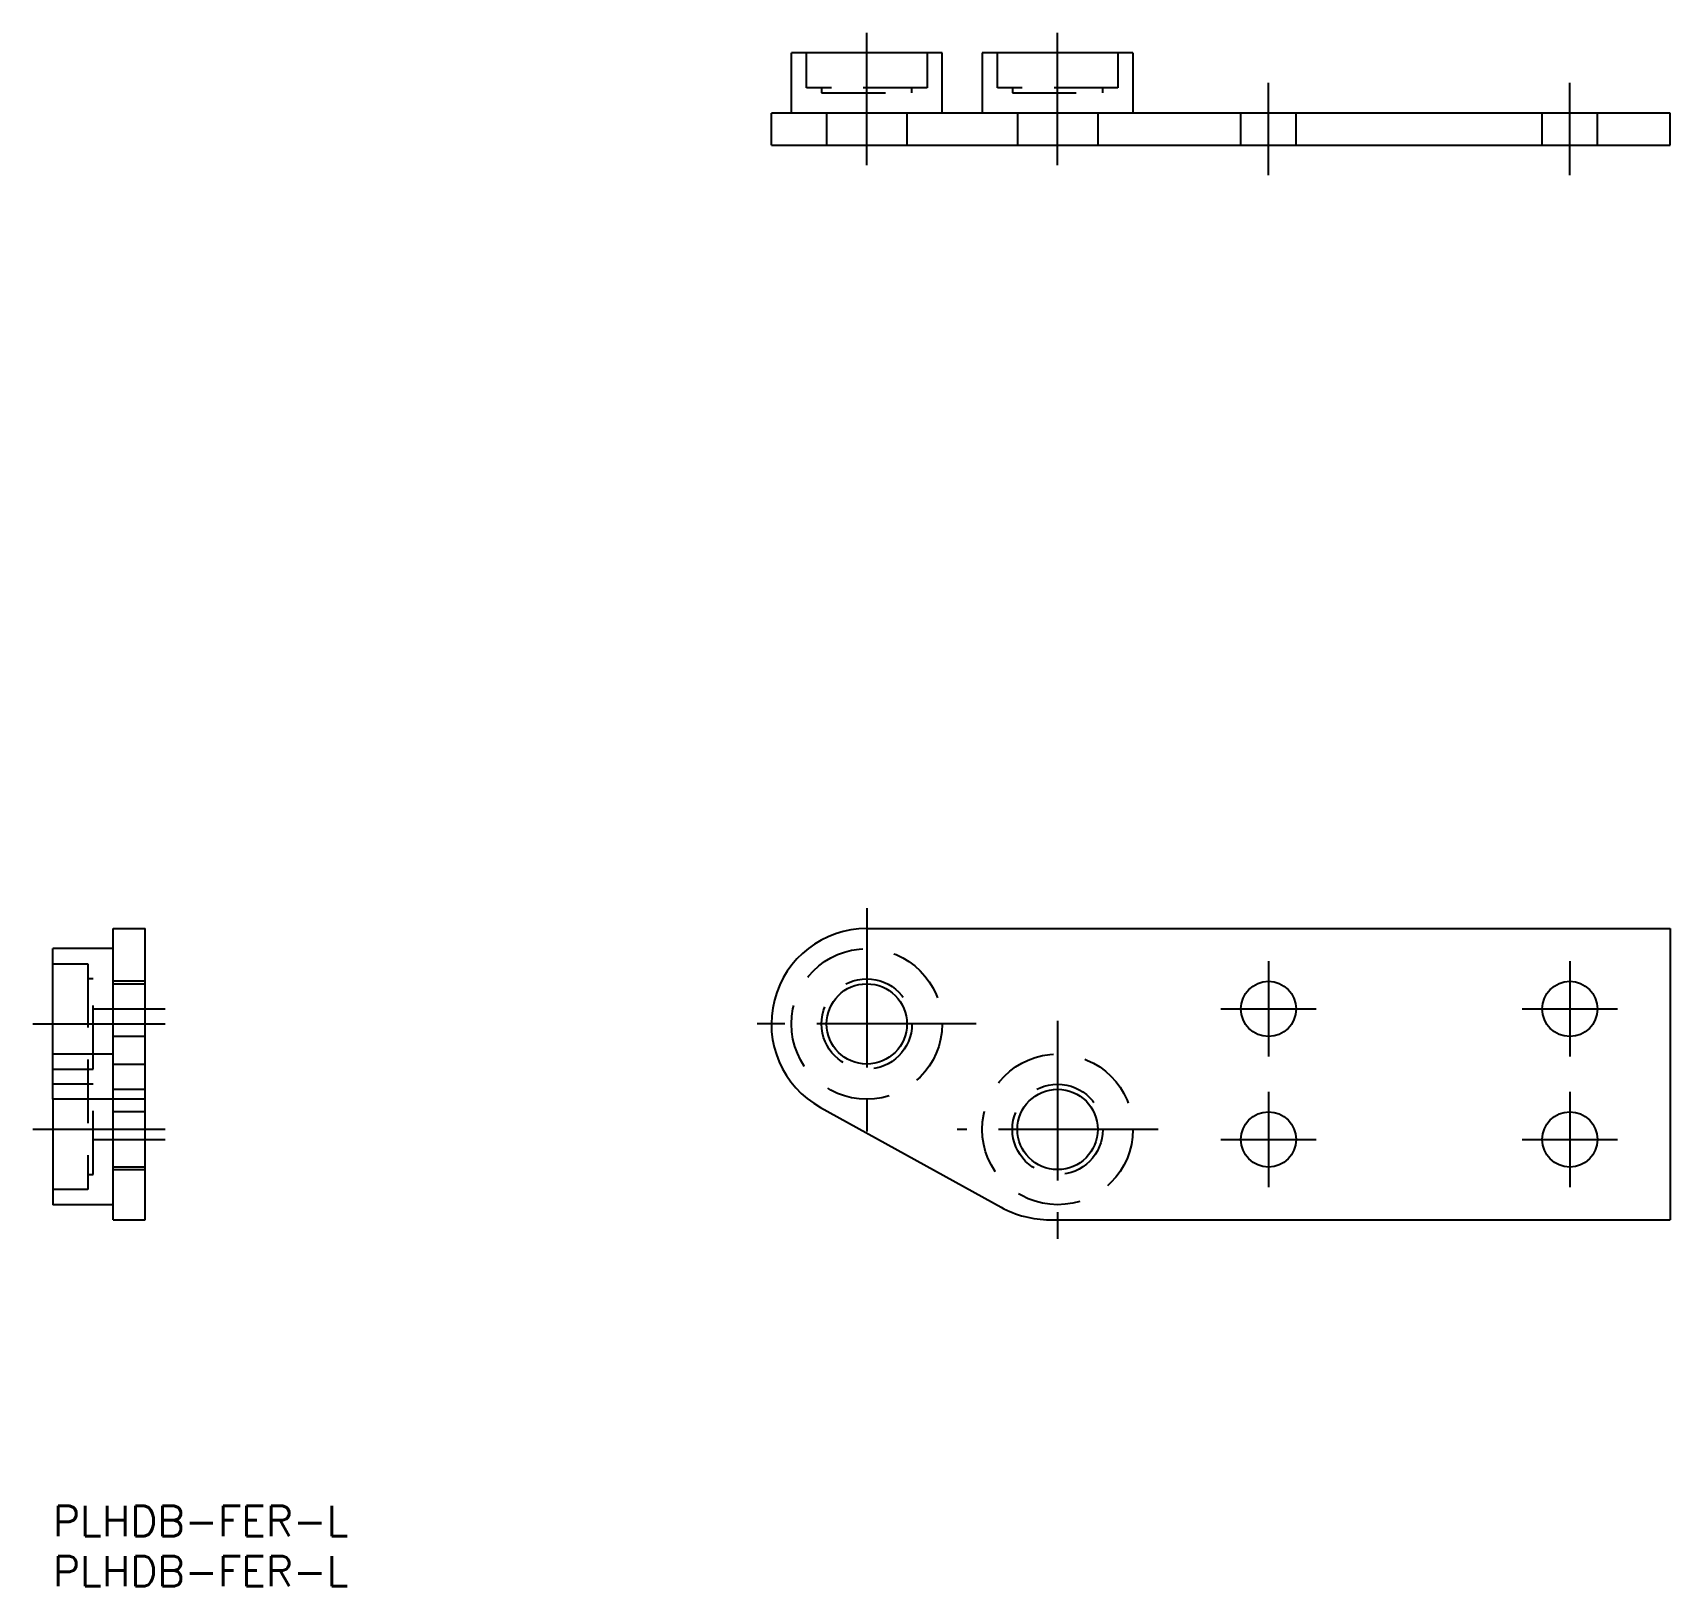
# Model space of a CAD drawing. Extents: x -2 to 161, y -9 to 146.
import ezdxf

# ---------------------------------------------------------------- set-up
doc = ezdxf.new("R2010")
doc.units = 0
doc.header["$LTSCALE"] = 0.5
doc.linetypes.add('CENTER', pattern=[50.8, 31.75, -6.35, 6.35, -6.35])
doc.linetypes.add('DASHED', pattern=[19.05, 12.7, -6.35])
doc.layers.get('0').update_dxf_attribs({"linetype": 'CONTINUOUS'})
doc.layers.add('CENTER', color=1, linetype='CENTER')
doc.styles.get("Standard").update_dxf_attribs({"font": 'txt.shx', "height": 3, "bigfont": 'bigfont.shx'})

# ---------------------------------------------------------------- blocks, each defined once
blk = doc.blocks.new('*U23')
at = {"color": 7, "linetype": 'CONTINUOUS'}
blk.add_text('PLHDB-FER-L', height=3, dxfattribs=at).set_placement((0, -4))
blk = doc.blocks.new('*U24')
at = {"color": 7, "linetype": 'CONTINUOUS'}
blk.add_text('PLHDB-FER-L', height=3, dxfattribs=at).set_placement((0, -9))

msp = doc.modelspace()

# ---------------------------------------------------------------- linework, layer by layer
at = {"color": 7, "linetype": 'CONTINUOUS'}
for p, q in [((88.54, 143.72), (73.54, 143.72)), ((73.54, 137.72), (73.54, 143.72)), ((88.54, 137.72), (88.54, 143.72)), ((107.54, 143.72), (92.54, 143.72)), ((92.54, 143.72), (92.54, 137.72)), ((107.54, 143.72), (107.54, 137.72)), ((71.54, 134.52), (71.54, 137.72)), ((161.04, 137.72), (71.54, 137.72)), ((161.04, 134.52), (161.04, 137.72)), ((71.54, 134.52), (161.04, 134.52)), ((6, 27.48), (6, 56.5)), ((6, 56.5), (9.2, 56.5)), ((9.2, 27.48), (9.2, 56.5)), ((81.04, 56.5), (161.04, 56.5)), ((161.04, 56.5), (161.04, 27.5)), ((6, 54.5), (0, 54.5)), ((0, 39.5), (0, 54.5)), ((0, 39.5), (0, 29)), ((9.2, 39.5), (0, 39.5)), ((76.44, 38.69), (94.43, 28.75)), ((6, 29), (0, 29)), ((6, 27.48), (9.2, 27.48)), ((99.26, 27.5), (161.04, 27.5))]:
    msp.add_line(p, q, dxfattribs=at)
at = {"color": 3, "linetype": 'DASHED'}
for p, q in [((75.04, 140.22), (75.04, 143.72)), ((87.04, 143.72), (87.04, 140.22)), ((94.04, 140.22), (94.04, 143.72)), ((106.04, 143.72), (106.04, 140.22)), ((87.04, 140.22), (75.04, 140.22)), ((76.54, 140.22), (76.54, 139.72)), ((85.54, 139.72), (85.54, 140.22)), ((106.04, 140.22), (94.04, 140.22)), ((95.54, 140.22), (95.54, 139.72)), ((104.54, 139.72), (104.54, 140.22)), ((76.54, 139.72), (85.54, 139.72)), ((95.54, 139.72), (104.54, 139.72)), ((77.04, 137.72), (77.04, 134.52)), ((85.04, 137.72), (85.04, 134.52)), ((96.04, 137.72), (96.04, 134.52)), ((104.04, 137.72), (104.04, 134.52)), ((118.28, 134.52), (118.28, 137.72)), ((123.78, 134.52), (123.78, 137.72)), ((148.28, 134.52), (148.28, 137.72)), ((153.78, 134.52), (153.78, 137.72)), ((0, 53), (3.5, 53)), ((3.5, 53), (3.5, 30.5)), ((4, 51.5), (3.5, 51.5)), ((4, 42.5), (4, 51.5)), ((9.2, 51.25), (6, 51.25)), ((6, 51), (9.2, 51)), ((9.2, 45.75), (6, 45.75)), ((6, 44), (0, 44)), ((0, 42.5), (4, 42.5)), ((6, 43), (9.2, 43)), ((4, 41), (0, 41)), ((4, 32), (4, 41)), ((6, 40.5), (9.2, 40.5)), ((9.2, 38.25), (6, 38.25)), ((9.2, 32.75), (6, 32.75)), ((3.5, 32), (4, 32)), ((6, 32.5), (9.2, 32.5)), ((3.5, 30.5), (0, 30.5))]:
    msp.add_line(p, q, dxfattribs=at)
for centre, radius in [((81.04, 47), 7.5), ((81.04, 47), 4.5), ((100.04, 36.5), 7.5), ((100.04, 36.5), 4.5)]:
    msp.add_circle(centre, radius, dxfattribs=at)
at = {"color": 7, "linetype": 'CONTINUOUS'}
for centre, radius in [((81.04, 47), 4), ((121.04, 48.5), 2.75), ((151.04, 48.5), 2.75), ((100.04, 36.5), 4), ((121.04, 35.5), 2.75), ((151.04, 35.5), 2.75)]:
    msp.add_circle(centre, radius, dxfattribs=at)
for centre, radius, start, end in [((81.04, 47), 9.5, 90, 241.0736), ((99.26, 37.5), 10, 241.0736, 270)]:
    msp.add_arc(centre, radius, start, end, dxfattribs=at)
at = {"layer": 'CENTER', "color": 1, "linetype": 'CENTER'}
for p, q in [((81.04, 132.52), (81.04, 145.72)), ((100.04, 132.52), (100.04, 145.72)), ((121.04, 131.52), (121.04, 140.72)), ((151.04, 131.52), (151.04, 140.72)), ((81.04, 58.53), (81.04, 36.1)), ((121.04, 53.25), (121.04, 43.75)), ((151.04, 53.25), (151.04, 43.75)), ((4, 48.5), (11.2, 48.5)), ((100.04, 47.3), (100.04, 25.6)), ((116.29, 48.5), (125.79, 48.5)), ((146.29, 48.5), (155.79, 48.5)), ((-2, 47), (11.2, 47)), ((91.94, 47), (70.14, 47)), ((121.04, 40.25), (121.04, 30.75)), ((151.04, 40.25), (151.04, 30.75)), ((11.2, 36.5), (-2, 36.5)), ((110.04, 36.5), (90.05, 36.5)), ((4, 35.5), (11.2, 35.5)), ((116.29, 35.5), (125.79, 35.5)), ((146.29, 35.5), (155.79, 35.5))]:
    msp.add_line(p, q, dxfattribs=at)

# ---------------------------------------------------------------- block references
at = {"color": 7, "linetype": 'CONTINUOUS'}
for name in ['*U23', '*U24']:
    msp.add_blockref(name, (0, 0), dxfattribs=at)

doc.saveas('drawing.dxf')
